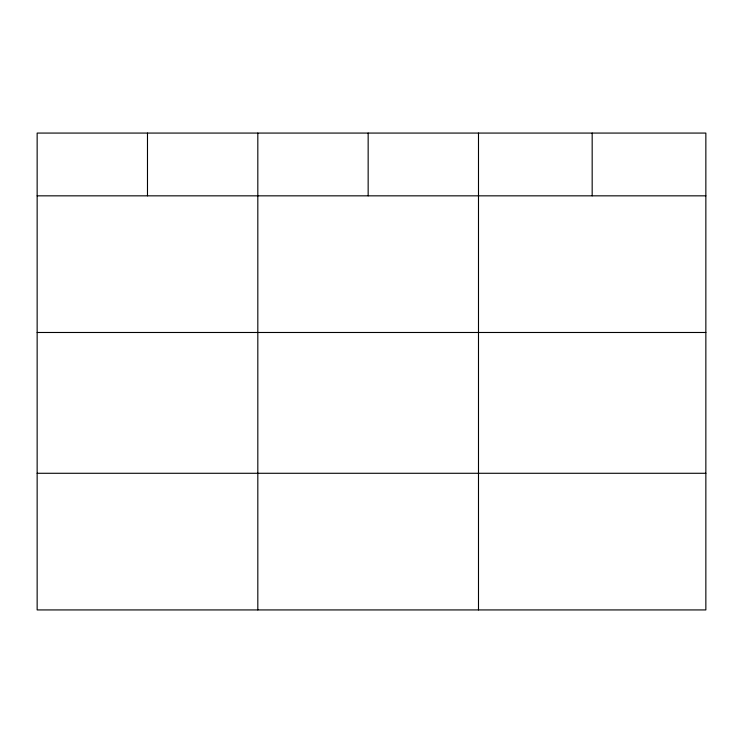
<?xml version="1.0" encoding="UTF-8"?>
<svg xmlns="http://www.w3.org/2000/svg" width="743" height="743" viewBox="0 0 743 743"><rect width="100%" height="100%" fill="white"/><g stroke="black" fill="none" stroke-linecap="round" stroke-linejoin="round"><path stroke-width="1.11" d="M705.85 332.483L705.85 133.071L37.15 133.071L37.15 609.929L705.85 609.929L705.85 332.483L37.15 332.483M37.15 195.836L705.85 195.836M37.15 473.282L705.85 473.282M592.171 133.071L592.171 195.836M478.492 133.071L478.492 609.929M368.156 133.071L368.156 195.836M257.821 133.071L257.821 609.929M147.486 133.071L147.486 195.836"/></g></svg>
